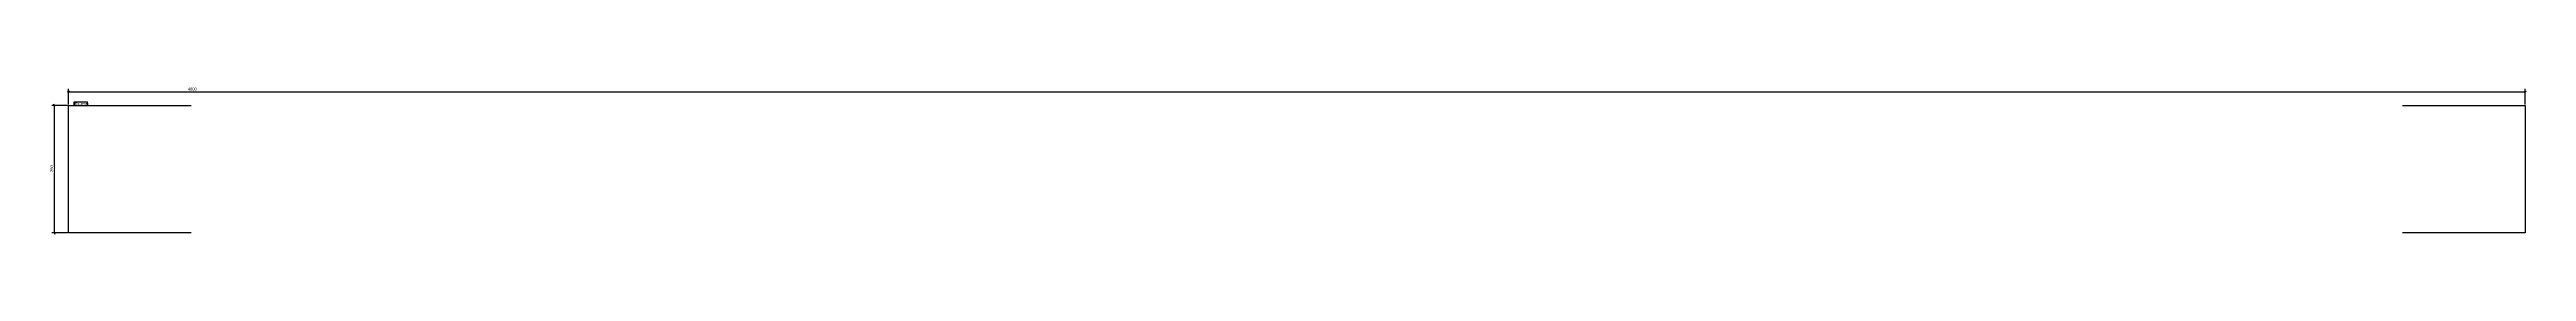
# Model space of a CAD drawing. Header units: millimetres. Extents: x 3 to 4842, y 4 to 293.
import ezdxf

# ---------------------------------------------------------------- set-up
doc = ezdxf.new("R2010")
doc.units = ezdxf.units.MM
for name, color, linetype in [('MÅLSÆTNING', 7, 'Continuous'), ('STÅL', 7, 'Continuous'), ('TEKST', 7, 'Continuous')]:
    doc.layers.add(name, color=color, linetype=linetype)
doc.styles.add('Arial Narrow', font='ARIALN.TTF', dxfattribs={"height": 0.2})

msp = doc.modelspace()

# ---------------------------------------------------------------- linework, layer by layer
at = {"layer": 'MÅLSÆTNING', "color": 7, "linetype": 'Continuous'}
for p, q in [((38.7, 256.8), (7.5, 256.8)), ((13.7, 254.5), (11.9, 259)), ((12.8, 6.8), (12.8, 256.8)), ((42.5, 284.6), (38, 282.8)), ((40.2, 258.3), (40.2, 289)), ((40.2, 283.7), (4840.2, 283.7)), ((4838, 282.8), (4842.5, 284.6)), ((4840.2, 258.3), (4840.2, 289)), ((38.7, 6.8), (7.5, 6.8)), ((11.9, 9), (13.7, 4.5))]:
    msp.add_line(p, q, dxfattribs=at)
at = {"layer": 'STÅL', "color": 2, "linetype": 'Continuous'}
for p, q in [((40.2, 6.8), (40.2, 256.8)), ((40.2, 256.8), (280.2, 256.8)), ((4600.2, 256.8), (4840.2, 256.8)), ((4840.2, 256.8), (4840.2, 6.8)), ((280.2, 6.8), (40.2, 6.8)), ((4840.2, 6.8), (4600.2, 6.8))]:
    msp.add_line(p, q, dxfattribs=at)

# ---------------------------------------------------------------- next in the draw order: wipeouts: each hides what was drawn before it
at = {"color": 0}
for points, layer in [([(4608, 284.8), (4608, 293.2), (272.4, 293.2), (272.4, 284.8)], 'MÅLSÆTNING'), ([(11.7, 138.4), (3.3, 138.4), (3.3, 125.1), (11.7, 125.1)], 'MÅLSÆTNING'), ([(57, 257.8), (57, 263.1), (52.2, 263.1), (52.2, 257.8)], 'TEKST')]:
    msp.add_wipeout(points, dxfattribs=at).dxf.layer = layer

# ---------------------------------------------------------------- next in the draw order: texts
at = {"layer": 'MÅLSÆTNING', "color": 3, "style": 'Arial Narrow'}
msp.add_text('4800', height=5.73, dxfattribs=at).set_placement((273.6, 286))
msp.add_text('250', height=5.73, rotation=90.0002, dxfattribs=at).set_placement((10.5, 126.3))

# ---------------------------------------------------------------- next in the draw order: wipeouts: each hides what was drawn before it
at = {"color": 0}
msp.add_wipeout([(57, 257.8), (57, 263.1), (52.2, 263.1), (52.2, 257.8)], dxfattribs=at).dxf.layer = 'TEKST'

# ---------------------------------------------------------------- next in the draw order: wipeouts: each hides what was drawn before it
msp.add_wipeout([(76.4, 257.8), (76.4, 261.6), (58.6, 261.6), (58.6, 257.8)], dxfattribs=at).dxf.layer = 'TEKST'

# ---------------------------------------------------------------- next in the draw order: wipeouts: each hides what was drawn before it
msp.add_wipeout([(76.4, 257.8), (76.4, 261.6), (58.6, 261.6), (58.6, 257.8)], dxfattribs=at).dxf.layer = 'TEKST'

# ---------------------------------------------------------------- next in the draw order: linework, layer by layer
at = {"layer": 'TEKST', "color": 7, "linetype": 'Continuous'}
for p, q in [((51.3, 264), (77.3, 264)), ((51.3, 256.9), (51.3, 264)), ((51.3, 256.9), (77.3, 256.9)), ((77.3, 256.9), (77.3, 264))]:
    msp.add_line(p, q, dxfattribs=at)

# ---------------------------------------------------------------- next in the draw order: texts
at = {"layer": 'TEKST', "color": 3, "style": 'Arial Narrow'}
for s, height, p in [('f8', 5.01, (52.2, 257.8)), ('FL35*250', 3.58, (58.6, 257.8))]:
    msp.add_text(s, height=height, dxfattribs=at).set_placement(p)

doc.saveas('drawing.dxf')
